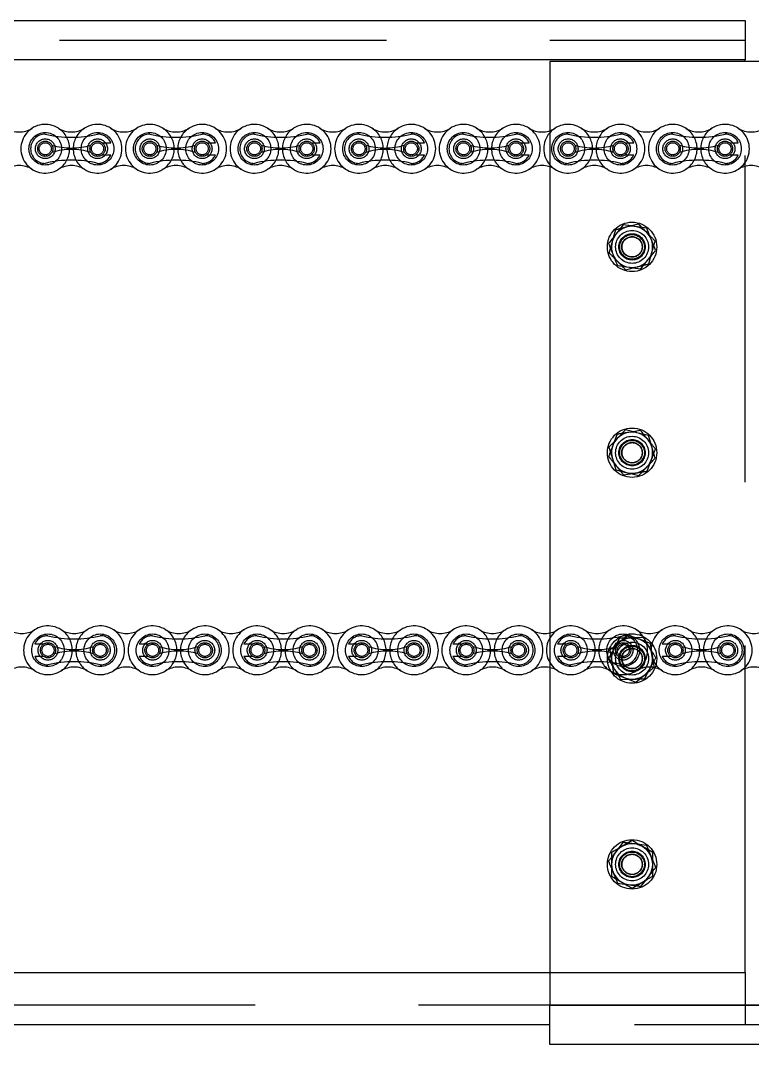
# Model space of a CAD drawing. Header units: metres. Extents: x 0 to 21025, y 0 to 14850.
# Drawn here: x 3367.7 to 3545.5, y 13540.4 to 13789.1 of the extents above; entities that cross this region are included whole.
import ezdxf

# ---------------------------------------------------------------- set-up
doc = ezdxf.new("R2010")
doc.units = ezdxf.units.M
doc.header["$LTSCALE"] = 25
doc.linetypes.add('HIDDEN2', pattern=[4.7625, 3.175, -1.5875])
doc.layers.add('SL4', color=4, linetype='Continuous')
doc.layers.add('ST1', color=7, linetype='HIDDEN2')

msp = doc.modelspace()

# ---------------------------------------------------------------- linework, layer by layer
at = {"layer": 'SL4'}
for p, q in [((2827.538, 13789.133), (3543.761, 13789.133)), ((3543.761, 13789.133), (3543.761, 13779.608)), ((3543.761, 13779.608), (2839.385, 13779.608)), ((3496.261, 13779.133), (3496.261, 13549.896)), ((3596.261, 13779.133), (3496.261, 13779.133)), ((3543.761, 13779.133), (3543.761, 13779.608)), ((3514.118, 13739.494), (3512.333, 13737.226)), ((3519.833, 13738.67), (3516.976, 13739.082)), ((3512.69, 13729.597), (3515.547, 13729.185)), ((3518.404, 13728.772), (3520.19, 13731.04)), ((3514.628, 13689.671), (3512.638, 13687.579)), ((3520.24, 13688.317), (3517.434, 13688.994)), ((3512.283, 13679.95), (3515.089, 13679.273)), ((3517.895, 13678.596), (3519.885, 13680.688)), ((3515.346, 13639.834), (3513.106, 13638.012)), ((3520.74, 13637.776), (3518.043, 13638.805)), ((3511.782, 13630.49), (3514.48, 13629.462)), ((3517.177, 13628.433), (3519.416, 13630.254)), ((3516.261, 13589.907), (3513.761, 13588.463)), ((3521.261, 13587.02), (3518.761, 13588.463)), ((3511.261, 13581.247), (3513.761, 13579.803)), ((3516.261, 13578.36), (3518.761, 13579.803)), ((2593.761, 13557.896), (3496.261, 13557.896)), ((3596.261, 13549.896), (3496.261, 13549.896)), ((3496.261, 13540.371), (3496.261, 13549.896)), ((3496.261, 13545.133), (2783.749, 13545.133)), ((3596.261, 13540.371), (3496.261, 13540.371))]:
    msp.add_line(p, q, dxfattribs=at)
for centre, start, end in [((3516.261, 13734.133), 141.78679, 201.78679), ((3516.261, 13734.133), 81.78679, 141.78679), ((3516.261, 13734.133), 21.78679, 81.78679), ((3516.261, 13734.133), 321.78679, 21.78679), ((3516.261, 13734.133), 201.78679, 261.78679), ((3516.261, 13734.133), 261.78679, 321.78679), ((3516.261, 13684.133), 136.43836, 196.43836), ((3516.261, 13684.133), 76.43836, 136.43836), ((3516.261, 13684.133), 16.43836, 76.43836), ((3516.261, 13684.133), 316.43836, 16.43836), ((3516.261, 13684.133), 196.43836, 256.43836), ((3516.261, 13684.133), 256.43836, 316.43836), ((3516.261, 13634.133), 129.1229, 189.1229), ((3516.261, 13634.133), 69.1229, 129.1229), ((3516.261, 13634.133), 9.1229, 69.1229), ((3516.261, 13634.133), 309.1229, 9.1229), ((3516.261, 13634.133), 189.1229, 249.1229), ((3516.261, 13634.133), 249.1229, 309.1229), ((3516.261, 13584.133), 120, 180), ((3516.261, 13584.133), 60, 120), ((3516.261, 13584.133), 0, 60), ((3516.261, 13584.133), 180, 240), ((3516.261, 13584.133), 300, 0), ((3516.261, 13584.133), 240, 300)]:
    msp.add_arc(centre, 5, start, end, dxfattribs=at)
for points, knots in [([(3516.976, 13739.082), (3516.908, 13739.092), (3515.943, 13739.231), (3514.998, 13739.368), (3514.118, 13739.494)], [0, 0, 0, 0, 0.0702006, 1, 1, 1, 1]), ([(3512.333, 13737.226), (3512.29, 13737.172), (3511.687, 13736.407), (3511.097, 13735.656), (3510.547, 13734.958)], [0, 0, 0, 0, 0.0702006, 1, 1, 1, 1]), ([(3520.904, 13735.989), (3520.82, 13736.199), (3520.458, 13737.106), (3520.104, 13737.99), (3519.833, 13738.67)], [0, 0, 0, 0, 0.2318493, 1, 1, 1, 1]), ([(3510.547, 13734.958), (3510.819, 13734.279), (3511.172, 13733.395), (3511.534, 13732.488), (3511.618, 13732.278)], [0, 0, 0, 0, 0.7681507, 1, 1, 1, 1]), ([(3521.976, 13733.309), (3521.902, 13733.493), (3521.553, 13734.365), (3521.19, 13735.273), (3520.904, 13735.989)], [0, 0, 0, 0, 0.2110008, 1, 1, 1, 1]), ([(3511.618, 13732.278), (3511.905, 13731.561), (3512.267, 13730.654), (3512.616, 13729.781), (3512.69, 13729.597)], [0, 0, 0, 0, 0.7889992, 1, 1, 1, 1]), ([(3520.19, 13731.04), (3520.232, 13731.094), (3520.835, 13731.86), (3521.426, 13732.611), (3521.976, 13733.309)], [0, 0, 0, 0, 0.0702006, 1, 1, 1, 1]), ([(3515.547, 13729.185), (3515.615, 13729.175), (3516.58, 13729.036), (3517.525, 13728.899), (3518.404, 13728.772)], [0, 0, 0, 0, 0.0702006, 1, 1, 1, 1]), ([(3517.434, 13688.994), (3517.367, 13689.01), (3516.42, 13689.239), (3515.491, 13689.463), (3514.628, 13689.671)], [0, 0, 0, 0, 0.0702006, 1, 1, 1, 1]), ([(3512.638, 13687.579), (3512.591, 13687.529), (3511.919, 13686.823), (3511.261, 13686.131), (3510.649, 13685.487)], [0, 0, 0, 0, 0.07020058, 1, 1, 1, 1]), ([(3521.057, 13685.548), (3520.993, 13685.765), (3520.716, 13686.702), (3520.447, 13687.615), (3520.24, 13688.317)], [0, 0, 0, 0, 0.2318493, 1, 1, 1, 1]), ([(3510.649, 13685.487), (3510.856, 13684.786), (3511.125, 13683.872), (3511.402, 13682.936), (3511.466, 13682.718)], [0, 0, 0, 0, 0.7681507, 1, 1, 1, 1]), ([(3521.874, 13682.779), (3521.818, 13682.97), (3521.552, 13683.871), (3521.275, 13684.809), (3521.057, 13685.548)], [0, 0, 0, 0, 0.2110008, 1, 1, 1, 1]), ([(3511.466, 13682.718), (3511.684, 13681.979), (3511.961, 13681.041), (3512.227, 13680.14), (3512.283, 13679.95)], [0, 0, 0, 0, 0.7889992, 1, 1, 1, 1]), ([(3519.885, 13680.688), (3519.932, 13680.737), (3520.603, 13681.444), (3521.262, 13682.136), (3521.874, 13682.779)], [0, 0, 0, 0, 0.0702006, 1, 1, 1, 1]), ([(3515.089, 13679.273), (3515.155, 13679.257), (3516.103, 13679.028), (3517.032, 13678.804), (3517.895, 13678.596)], [0, 0, 0, 0, 0.0702006, 1, 1, 1, 1]), ([(3518.043, 13638.805), (3517.979, 13638.829), (3517.068, 13639.177), (3516.176, 13639.517), (3515.346, 13639.834)], [0, 0, 0, 0, 0.0702006, 1, 1, 1, 1]), ([(3513.106, 13638.012), (3513.053, 13637.969), (3512.297, 13637.354), (3511.556, 13636.751), (3510.867, 13636.191)], [0, 0, 0, 0, 0.0702006, 1, 1, 1, 1]), ([(3521.198, 13634.926), (3521.162, 13635.15), (3521.007, 13636.114), (3520.856, 13637.054), (3520.74, 13637.776)], [0, 0, 0, 0, 0.2318493, 1, 1, 1, 1]), ([(3510.867, 13636.191), (3510.983, 13635.469), (3511.134, 13634.529), (3511.289, 13633.564), (3511.325, 13633.341)], [0, 0, 0, 0, 0.76815073, 1, 1, 1, 1]), ([(3521.656, 13632.076), (3521.624, 13632.272), (3521.475, 13633.2), (3521.32, 13634.165), (3521.198, 13634.926)], [0, 0, 0, 0, 0.2110008, 1, 1, 1, 1]), ([(3511.325, 13633.341), (3511.447, 13632.579), (3511.602, 13631.614), (3511.751, 13630.686), (3511.782, 13630.49)], [0, 0, 0, 0, 0.7889992, 1, 1, 1, 1]), ([(3519.416, 13630.254), (3519.469, 13630.298), (3520.226, 13630.913), (3520.967, 13631.515), (3521.656, 13632.076)], [0, 0, 0, 0, 0.07020058, 1, 1, 1, 1]), ([(3514.48, 13629.462), (3514.543, 13629.437), (3515.454, 13629.09), (3516.347, 13628.749), (3517.177, 13628.433)], [0, 0, 0, 0, 0.0702006, 1, 1, 1, 1]), ([(3518.761, 13588.463), (3518.702, 13588.498), (3517.858, 13588.985), (3517.031, 13589.463), (3516.261, 13589.907)], [0, 0, 0, 0, 0.0702006, 1, 1, 1, 1]), ([(3513.761, 13588.463), (3513.702, 13588.429), (3512.858, 13587.942), (3512.031, 13587.464), (3511.261, 13587.02)], [0, 0, 0, 0, 0.0702006, 1, 1, 1, 1]), ([(3511.261, 13587.02), (3511.261, 13586.289), (3511.261, 13585.337), (3511.261, 13584.36), (3511.261, 13584.133)], [0, 0, 0, 0, 0.7681507, 1, 1, 1, 1]), ([(3521.261, 13584.133), (3521.261, 13584.36), (3521.261, 13585.337), (3521.261, 13586.289), (3521.261, 13587.02)], [0, 0, 0, 0, 0.23184927, 1, 1, 1, 1]), ([(3511.261, 13584.133), (3511.261, 13583.362), (3511.261, 13582.385), (3511.261, 13581.445), (3511.261, 13581.247)], [0, 0, 0, 0, 0.7889992, 1, 1, 1, 1]), ([(3521.261, 13581.247), (3521.261, 13581.445), (3521.261, 13582.385), (3521.261, 13583.362), (3521.261, 13584.133)], [0, 0, 0, 0, 0.21100076, 1, 1, 1, 1]), ([(3518.761, 13579.803), (3518.821, 13579.837), (3519.665, 13580.325), (3520.492, 13580.802), (3521.261, 13581.247)], [0, 0, 0, 0, 0.0702006, 1, 1, 1, 1]), ([(3513.761, 13579.803), (3513.821, 13579.769), (3514.665, 13579.282), (3515.492, 13578.804), (3516.261, 13578.36)], [0, 0, 0, 0, 0.0702006, 1, 1, 1, 1])]:
    msp.add_open_spline(points, degree=3, knots=knots, dxfattribs=at)
at = {"layer": 'ST1'}
for p, q in [((2543.761, 13784.371), (3543.761, 13784.371)), ((3543.761, 13779.608), (2543.761, 13779.608)), ((3543.761, 13557.896), (3543.761, 13779.133)), ((3387.542, 13759.449), (3389.666, 13759.449)), ((3412.942, 13759.449), (3415.066, 13759.449)), ((3438.342, 13759.449), (3440.466, 13759.449)), ((3463.742, 13759.449), (3465.866, 13759.449)), ((3489.142, 13759.449), (3491.266, 13759.449)), ((3514.542, 13759.449), (3516.666, 13759.449)), ((3539.942, 13759.449), (3542.066, 13759.449)), ((3387.542, 13756.497), (3389.666, 13756.497)), ((3412.942, 13756.497), (3415.066, 13756.497)), ((3438.342, 13756.497), (3440.466, 13756.497)), ((3463.742, 13756.497), (3465.866, 13756.497)), ((3489.142, 13756.497), (3491.266, 13756.497)), ((3514.542, 13756.497), (3516.666, 13756.497)), ((3539.942, 13756.497), (3542.066, 13756.497)), ((3517.823, 13739.692), (3515.026, 13738.978)), ((3512.228, 13738.265), (3511.448, 13735.486)), ((3520.294, 13730.002), (3521.075, 13732.781)), ((3514.7, 13728.575), (3517.497, 13729.288)), ((3518.334, 13689.522), (3515.483, 13689.072)), ((3512.631, 13688.623), (3511.595, 13685.928)), ((3519.892, 13679.644), (3520.928, 13682.338)), ((3514.189, 13678.745), (3517.04, 13679.194)), ((3373.283, 13637.614), (3371.16, 13637.614)), ((3398.683, 13637.614), (3396.56, 13637.614)), ((3424.083, 13637.614), (3421.96, 13637.614)), ((3449.483, 13637.614), (3447.36, 13637.614)), ((3474.883, 13637.614), (3472.76, 13637.614)), ((3500.283, 13637.614), (3498.16, 13637.614)), ((3513.232, 13639.048), (3511.861, 13636.508)), ((3519.003, 13639.214), (3516.118, 13639.131)), ((3525.683, 13637.614), (3523.56, 13637.614)), ((3373.283, 13634.662), (3371.16, 13634.662)), ((3398.683, 13634.662), (3396.56, 13634.662)), ((3424.083, 13634.662), (3421.96, 13634.662)), ((3449.483, 13634.662), (3447.36, 13634.662)), ((3474.883, 13634.662), (3472.76, 13634.662)), ((3500.283, 13634.662), (3498.16, 13634.662)), ((3525.683, 13634.662), (3523.56, 13634.662)), ((3519.29, 13629.218), (3520.661, 13631.759)), ((3513.519, 13629.052), (3516.405, 13629.135)), ((3514.05, 13589.466), (3512.293, 13587.176)), ((3519.774, 13588.715), (3516.912, 13589.091)), ((3518.473, 13578.8), (3520.229, 13581.091)), ((3512.748, 13579.551), (3515.611, 13579.176)), ((2543.761, 13557.896), (3543.761, 13557.896)), ((3496.261, 13557.896), (3543.761, 13557.896)), ((3543.761, 13557.896), (3543.761, 13545.133)), ((3543.761, 13549.896), (2543.761, 13549.896)), ((3496.261, 13549.896), (3596.261, 13549.896)), ((3548.761, 13549.896), (3543.761, 13549.896)), ((3596.261, 13545.133), (3496.261, 13545.133))]:
    msp.add_line(p, q, dxfattribs=at)
for centre, radius in [((3373.735, 13757.973), 3.96), ((3386.435, 13757.973), 3.96), ((3399.135, 13757.973), 3.96), ((3411.835, 13757.973), 3.96), ((3424.535, 13757.973), 3.96), ((3437.235, 13757.973), 3.96), ((3449.935, 13757.973), 3.96), ((3462.635, 13757.973), 3.96), ((3475.335, 13757.973), 3.96), ((3488.035, 13757.973), 3.96), ((3500.735, 13757.973), 3.96), ((3513.435, 13757.973), 3.96), ((3526.135, 13757.973), 3.96), ((3538.835, 13757.973), 3.96), ((3373.735, 13757.973), 2.399), ((3373.735, 13757.973), 1.845), ((3373.735, 13757.973), 1.476), ((3386.435, 13757.973), 2.399), ((3386.435, 13757.973), 1.845), ((3386.435, 13757.973), 1.476), ((3399.135, 13757.973), 2.398), ((3399.135, 13757.973), 1.845), ((3399.135, 13757.973), 1.476), ((3411.835, 13757.973), 2.398), ((3411.835, 13757.973), 1.845), ((3411.835, 13757.973), 1.476), ((3424.535, 13757.973), 2.398), ((3424.535, 13757.973), 1.845), ((3424.535, 13757.973), 1.476), ((3437.235, 13757.973), 2.399), ((3437.235, 13757.973), 1.845), ((3437.235, 13757.973), 1.476), ((3449.935, 13757.973), 2.398), ((3449.935, 13757.973), 1.845), ((3449.935, 13757.973), 1.476), ((3462.635, 13757.973), 2.399), ((3462.635, 13757.973), 1.845), ((3462.635, 13757.973), 1.476), ((3475.335, 13757.973), 2.399), ((3475.335, 13757.973), 1.845), ((3475.335, 13757.973), 1.476), ((3488.035, 13757.973), 2.399), ((3488.035, 13757.973), 1.845), ((3488.035, 13757.973), 1.476), ((3500.735, 13757.973), 2.399), ((3500.735, 13757.973), 1.845), ((3500.735, 13757.973), 1.476), ((3513.435, 13757.973), 2.398), ((3513.435, 13757.973), 1.845), ((3513.435, 13757.973), 1.476), ((3526.135, 13757.973), 2.399), ((3526.135, 13757.973), 1.845), ((3526.135, 13757.973), 1.476), ((3538.835, 13757.973), 2.398), ((3538.835, 13757.973), 1.845), ((3538.835, 13757.973), 1.476), ((3516.261, 13734.133), 6), ((3516.261, 13734.133), 4), ((3516.261, 13734.133), 3.2), ((3516.261, 13734.133), 3), ((3516.261, 13734.133), 2.5), ((3516.261, 13734.133), 2.445), ((3516.261, 13684.133), 6), ((3516.261, 13684.133), 4), ((3516.261, 13684.133), 3.2), ((3516.261, 13684.133), 3), ((3516.261, 13684.133), 2.5), ((3516.261, 13684.133), 2.446), ((3374.39, 13636.138), 3.96), ((3387.09, 13636.138), 3.96), ((3399.79, 13636.138), 3.96), ((3412.49, 13636.138), 3.96), ((3425.19, 13636.138), 3.96), ((3437.89, 13636.138), 3.96), ((3450.59, 13636.138), 3.96), ((3463.29, 13636.138), 3.96), ((3475.99, 13636.138), 3.96), ((3488.69, 13636.138), 3.96), ((3501.39, 13636.138), 3.96), ((3514.09, 13636.138), 3.96), ((3516.261, 13634.133), 6), ((3526.79, 13636.138), 3.96), ((3539.49, 13636.138), 3.96), ((3374.39, 13636.138), 2.399), ((3374.39, 13636.138), 1.845), ((3374.39, 13636.138), 1.476), ((3387.09, 13636.138), 2.398), ((3387.09, 13636.138), 1.845), ((3387.09, 13636.138), 1.476), ((3399.79, 13636.138), 2.398), ((3399.79, 13636.138), 1.845), ((3399.79, 13636.138), 1.476), ((3412.49, 13636.138), 2.398), ((3412.49, 13636.138), 1.845), ((3412.49, 13636.138), 1.476), ((3425.19, 13636.138), 2.399), ((3425.19, 13636.138), 1.845), ((3425.19, 13636.138), 1.476), ((3437.89, 13636.138), 2.399), ((3437.89, 13636.138), 1.845), ((3437.89, 13636.138), 1.476), ((3450.59, 13636.138), 2.398), ((3450.59, 13636.138), 1.845), ((3450.59, 13636.138), 1.476), ((3463.29, 13636.138), 2.398), ((3463.29, 13636.138), 1.845), ((3463.29, 13636.138), 1.476), ((3475.99, 13636.138), 2.398), ((3475.99, 13636.138), 1.845), ((3475.99, 13636.138), 1.476), ((3488.69, 13636.138), 2.399), ((3488.69, 13636.138), 1.845), ((3488.69, 13636.138), 1.476), ((3501.39, 13636.138), 2.398), ((3501.39, 13636.138), 1.845), ((3501.39, 13636.138), 1.476), ((3514.09, 13636.138), 2.398), ((3514.09, 13636.138), 1.845), ((3516.261, 13634.133), 4), ((3514.09, 13636.138), 1.476), ((3516.261, 13634.133), 3.2), ((3526.79, 13636.138), 2.398), ((3526.79, 13636.138), 1.845), ((3526.79, 13636.138), 1.476), ((3539.49, 13636.138), 2.398), ((3539.49, 13636.138), 1.845), ((3539.49, 13636.138), 1.476), ((3516.261, 13634.133), 3), ((3516.261, 13634.133), 2.5), ((3516.261, 13634.133), 2.446), ((3516.261, 13584.133), 6), ((3516.261, 13584.133), 4), ((3516.261, 13584.133), 3.2), ((3516.261, 13584.133), 3), ((3516.261, 13584.133), 2.5), ((3516.261, 13584.133), 2.445)]:
    msp.add_circle(centre, radius, dxfattribs=at)
for centre, radius, start, end in [((3367.385, 13767.966), 5.92, 237.56669, 302.43331), ((3373.735, 13757.973), 5.92, 57.56669, 302.43331), ((3380.085, 13767.966), 5.92, 237.56669, 302.43331), ((3373.735, 13757.973), 5.92, 302.43326, 57.56674), ((3386.435, 13757.973), 5.92, 122.43326, 237.56674), ((3386.435, 13757.973), 5.92, 237.56669, 122.43331), ((3392.785, 13767.966), 5.92, 237.56669, 302.43331), ((3399.135, 13757.973), 5.92, 57.56669, 302.43331), ((3405.485, 13767.966), 5.92, 237.56669, 302.43331), ((3399.135, 13757.973), 5.92, 302.43326, 57.56674), ((3411.835, 13757.973), 5.92, 122.43326, 237.56674), ((3411.835, 13757.973), 5.92, 237.56669, 122.43331), ((3418.185, 13767.966), 5.92, 237.56669, 302.43331), ((3424.535, 13757.973), 5.92, 57.56669, 302.43331), ((3430.885, 13767.966), 5.92, 237.56669, 302.43331), ((3424.535, 13757.973), 5.92, 302.43326, 57.56674), ((3437.235, 13757.973), 5.92, 122.43326, 237.56674), ((3437.235, 13757.973), 5.92, 237.56669, 122.43331), ((3443.585, 13767.966), 5.92, 237.56669, 302.43331), ((3449.935, 13757.973), 5.92, 57.56669, 302.43331), ((3456.285, 13767.966), 5.92, 237.56669, 302.43331), ((3449.935, 13757.973), 5.92, 302.43326, 57.56674), ((3462.635, 13757.973), 5.92, 122.43326, 237.56674), ((3462.635, 13757.973), 5.92, 237.56669, 122.43331), ((3468.985, 13767.966), 5.92, 237.56669, 302.43331), ((3475.335, 13757.973), 5.92, 57.56669, 302.43331), ((3481.685, 13767.966), 5.92, 237.56669, 302.43331), ((3475.335, 13757.973), 5.92, 302.43326, 57.56674), ((3488.035, 13757.973), 5.92, 122.43326, 237.56674), ((3488.035, 13757.973), 5.92, 237.56669, 122.43331), ((3494.385, 13767.966), 5.92, 237.56669, 302.43331), ((3500.735, 13757.973), 5.92, 57.56669, 302.43331), ((3507.085, 13767.966), 5.92, 237.56669, 302.43331), ((3500.735, 13757.973), 5.92, 302.43326, 57.56674), ((3513.435, 13757.973), 5.92, 122.43326, 237.56674), ((3513.435, 13757.973), 5.92, 237.56669, 122.43331), ((3519.785, 13767.966), 5.92, 237.56669, 302.43331), ((3526.135, 13757.973), 5.92, 57.56669, 302.43331), ((3532.485, 13767.966), 5.92, 237.56669, 302.43331), ((3526.135, 13757.973), 5.92, 302.43326, 57.56674), ((3538.835, 13757.973), 5.92, 122.43326, 237.56674), ((3538.835, 13757.973), 5.92, 237.56669, 122.43331), ((3545.185, 13767.966), 5.92, 237.56669, 302.43331), ((3373.735, 13757.973), 3.552, 90, 270), ((3380.085, 13787.07), 26.322, 256.04015, 283.95985), ((3386.435, 13757.973), 3.552, 24.55336, 90), ((3399.135, 13757.973), 3.552, 90, 270), ((3405.485, 13787.07), 26.322, 256.04015, 283.95985), ((3411.835, 13757.973), 3.552, 24.55336, 90), ((3424.535, 13757.973), 3.552, 90, 270), ((3430.885, 13787.07), 26.322, 256.04015, 283.95985), ((3437.235, 13757.973), 3.552, 24.55336, 90), ((3449.935, 13757.973), 3.552, 90, 270), ((3456.285, 13787.07), 26.322, 256.04015, 283.95985), ((3462.635, 13757.973), 3.552, 24.55336, 90), ((3475.335, 13757.973), 3.552, 90, 270), ((3481.685, 13787.07), 26.322, 256.04015, 283.95985), ((3488.035, 13757.973), 3.552, 24.55336, 90), ((3500.735, 13757.973), 3.552, 90, 270), ((3507.085, 13787.07), 26.322, 256.04015, 283.95985), ((3513.435, 13757.973), 3.552, 24.55336, 90), ((3526.135, 13757.973), 3.552, 90, 270), ((3532.485, 13787.07), 26.322, 256.04015, 283.95985), ((3538.835, 13757.973), 3.552, 24.55336, 90), ((3380.085, 13774.326), 16.175, 252.993, 287.007), ((3380.085, 13741.621), 16.175, 72.993, 107.007), ((3405.485, 13774.326), 16.175, 252.993, 287.007), ((3405.485, 13741.621), 16.175, 72.993, 107.007), ((3430.885, 13774.326), 16.175, 252.993, 287.007), ((3430.885, 13741.621), 16.175, 72.993, 107.007), ((3456.285, 13774.326), 16.175, 252.993, 287.007), ((3456.285, 13741.621), 16.175, 72.993, 107.007), ((3481.685, 13774.326), 16.175, 252.993, 287.007), ((3481.685, 13741.621), 16.175, 72.993, 107.007), ((3507.085, 13774.326), 16.175, 252.993, 287.007), ((3507.085, 13741.621), 16.175, 72.993, 107.007), ((3532.485, 13774.326), 16.175, 252.993, 287.007), ((3532.485, 13741.621), 16.175, 72.993, 107.007), ((3380.085, 13728.877), 26.322, 76.04015, 103.95985), ((3386.435, 13757.973), 3.552, 270, 335.44664), ((3405.485, 13728.877), 26.322, 76.04015, 103.95985), ((3411.835, 13757.973), 3.552, 270, 335.44664), ((3430.885, 13728.877), 26.322, 76.04015, 103.95985), ((3437.235, 13757.973), 3.552, 270, 335.44664), ((3456.285, 13728.877), 26.322, 76.04015, 103.95985), ((3462.635, 13757.973), 3.552, 270, 335.44664), ((3481.685, 13728.877), 26.322, 76.04015, 103.95985), ((3488.035, 13757.973), 3.552, 270, 335.44664), ((3507.085, 13728.877), 26.322, 76.04015, 103.95985), ((3513.435, 13757.973), 3.552, 270, 335.44664), ((3532.485, 13728.877), 26.322, 76.04015, 103.95985), ((3538.835, 13757.973), 3.552, 270, 335.44664), ((3367.385, 13747.98), 5.92, 57.56669, 122.43331), ((3380.085, 13747.98), 5.92, 57.56669, 122.43331), ((3392.785, 13747.98), 5.92, 57.56669, 122.43331), ((3405.485, 13747.98), 5.92, 57.56669, 122.43331), ((3418.185, 13747.98), 5.92, 57.56669, 122.43331), ((3430.885, 13747.98), 5.92, 57.56669, 122.43331), ((3443.585, 13747.98), 5.92, 57.56669, 122.43331), ((3456.285, 13747.98), 5.92, 57.56669, 122.43331), ((3468.985, 13747.98), 5.92, 57.56669, 122.43331), ((3481.685, 13747.98), 5.92, 57.56669, 122.43331), ((3494.385, 13747.98), 5.92, 57.56669, 122.43331), ((3507.085, 13747.98), 5.92, 57.56669, 122.43331), ((3519.785, 13747.98), 5.92, 57.56669, 122.43331), ((3532.485, 13747.98), 5.92, 57.56669, 122.43331), ((3545.185, 13747.98), 5.92, 57.56669, 122.43331), ((3368.04, 13646.131), 5.92, 237.56669, 302.43331), ((3374.39, 13636.138), 5.92, 57.56669, 302.43331), ((3374.39, 13636.138), 3.552, 90, 155.44664), ((3380.74, 13665.235), 26.322, 256.04015, 283.95985), ((3380.74, 13646.131), 5.92, 237.56669, 302.43331), ((3374.39, 13636.138), 5.92, 302.43326, 57.56674), ((3387.09, 13636.138), 5.92, 122.43326, 237.56674), ((3387.09, 13636.138), 5.92, 237.56669, 122.43331), ((3387.09, 13636.138), 3.552, 270, 90), ((3393.44, 13646.131), 5.92, 237.56669, 302.43331), ((3399.79, 13636.138), 5.92, 57.56669, 302.43331), ((3399.79, 13636.138), 3.552, 90, 155.44664), ((3406.14, 13665.235), 26.322, 256.04015, 283.95985), ((3406.14, 13646.131), 5.92, 237.56669, 302.43331), ((3399.79, 13636.138), 5.92, 302.43326, 57.56674), ((3412.49, 13636.138), 5.92, 122.43326, 237.56674), ((3412.49, 13636.138), 5.92, 237.56669, 122.43331), ((3412.49, 13636.138), 3.552, 270, 90), ((3418.84, 13646.131), 5.92, 237.56669, 302.43331), ((3425.19, 13636.138), 5.92, 57.56669, 302.43331), ((3425.19, 13636.138), 3.552, 90, 155.44664), ((3431.54, 13665.235), 26.322, 256.04015, 283.95985), ((3431.54, 13646.131), 5.92, 237.56669, 302.43331), ((3425.19, 13636.138), 5.92, 302.43326, 57.56674), ((3437.89, 13636.138), 5.92, 122.43326, 237.56674), ((3437.89, 13636.138), 5.92, 237.56669, 122.43331), ((3437.89, 13636.138), 3.552, 270, 90), ((3444.24, 13646.131), 5.92, 237.56669, 302.43331), ((3450.59, 13636.138), 5.92, 57.56669, 302.43331), ((3450.59, 13636.138), 3.552, 90, 155.44664), ((3456.94, 13665.235), 26.322, 256.04015, 283.95985), ((3456.94, 13646.131), 5.92, 237.56669, 302.43331), ((3450.59, 13636.138), 5.92, 302.43326, 57.56674), ((3463.29, 13636.138), 5.92, 122.43326, 237.56674), ((3463.29, 13636.138), 5.92, 237.56669, 122.43331), ((3463.29, 13636.138), 3.552, 270, 90), ((3469.64, 13646.131), 5.92, 237.56669, 302.43331), ((3475.99, 13636.138), 5.92, 57.56669, 302.43331), ((3475.99, 13636.138), 3.552, 90, 155.44664), ((3482.34, 13665.235), 26.322, 256.04015, 283.95985), ((3482.34, 13646.131), 5.92, 237.56669, 302.43331), ((3475.99, 13636.138), 5.92, 302.43326, 57.56674), ((3488.69, 13636.138), 5.92, 122.43326, 237.56674), ((3488.69, 13636.138), 5.92, 237.56669, 122.43331), ((3488.69, 13636.138), 3.552, 270, 90), ((3495.04, 13646.131), 5.92, 237.56669, 302.43331), ((3501.39, 13636.138), 5.92, 57.56669, 302.43331), ((3501.39, 13636.138), 3.552, 90, 155.44664), ((3507.74, 13665.235), 26.322, 256.04015, 283.95985), ((3507.74, 13646.131), 5.92, 237.56669, 302.43331), ((3501.39, 13636.138), 5.92, 302.43326, 57.56674), ((3514.09, 13636.138), 5.92, 122.43326, 237.56672), ((3514.09, 13636.138), 5.92, 237.56669, 122.43331), ((3514.09, 13636.138), 3.552, 270, 90), ((3520.44, 13646.131), 5.92, 237.56669, 302.43331), ((3526.79, 13636.138), 5.92, 57.56669, 302.43331), ((3526.79, 13636.138), 3.552, 90, 155.44664), ((3533.14, 13665.235), 26.322, 256.04015, 283.95985), ((3533.14, 13646.131), 5.92, 237.56669, 302.43331), ((3526.79, 13636.138), 5.92, 302.43326, 57.56674), ((3539.49, 13636.138), 5.92, 122.43326, 237.56674), ((3539.49, 13636.138), 5.92, 237.56669, 122.43331), ((3539.49, 13636.138), 3.552, 270, 90), ((3545.84, 13646.131), 5.92, 237.56669, 302.43331), ((3380.74, 13652.491), 16.175, 252.993, 287.007), ((3380.74, 13619.786), 16.175, 72.993, 107.007), ((3406.14, 13652.491), 16.175, 252.993, 287.007), ((3406.14, 13619.786), 16.175, 72.993, 107.007), ((3431.54, 13652.491), 16.175, 252.993, 287.007), ((3431.54, 13619.786), 16.175, 72.993, 107.007), ((3456.94, 13652.491), 16.175, 252.993, 287.007), ((3456.94, 13619.786), 16.175, 72.993, 107.007), ((3482.34, 13652.491), 16.175, 252.993, 287.007), ((3482.34, 13619.786), 16.175, 72.993, 107.007), ((3507.74, 13652.491), 16.175, 252.993, 287.007), ((3507.74, 13619.786), 16.175, 72.993, 107.007), ((3533.14, 13652.491), 16.175, 252.993, 287.007), ((3533.14, 13619.786), 16.175, 72.993, 107.007), ((3374.39, 13636.138), 3.552, 204.55336, 270), ((3380.74, 13607.042), 26.322, 76.04015, 103.95985), ((3399.79, 13636.138), 3.552, 204.55336, 270), ((3406.14, 13607.042), 26.322, 76.04015, 103.95985), ((3425.19, 13636.138), 3.552, 204.55336, 270), ((3431.54, 13607.042), 26.322, 76.04015, 103.95985), ((3450.59, 13636.138), 3.552, 204.55336, 270), ((3456.94, 13607.042), 26.322, 76.04015, 103.95985), ((3475.99, 13636.138), 3.552, 204.55336, 270), ((3482.34, 13607.042), 26.322, 76.04015, 103.95985), ((3501.39, 13636.138), 3.552, 204.55336, 270), ((3507.74, 13607.042), 26.322, 76.04015, 103.95985), ((3526.79, 13636.138), 3.552, 204.55336, 270), ((3533.14, 13607.042), 26.322, 76.04015, 103.95985), ((3368.04, 13626.145), 5.92, 57.56669, 122.43331), ((3380.74, 13626.145), 5.92, 57.56669, 122.43331), ((3393.44, 13626.145), 5.92, 57.56669, 122.43331), ((3406.14, 13626.145), 5.92, 57.56669, 122.43331), ((3418.84, 13626.145), 5.92, 57.56669, 122.43331), ((3431.54, 13626.145), 5.92, 57.56669, 122.43331), ((3444.24, 13626.145), 5.92, 57.56669, 122.43331), ((3456.94, 13626.145), 5.92, 57.56669, 122.43331), ((3469.64, 13626.145), 5.92, 57.56669, 122.43331), ((3482.34, 13626.145), 5.92, 57.56669, 122.43331), ((3495.04, 13626.145), 5.92, 57.56669, 122.43331), ((3507.74, 13626.145), 5.92, 57.56669, 122.43331), ((3520.44, 13626.145), 5.92, 57.56669, 122.43331), ((3533.14, 13626.145), 5.92, 57.56669, 122.43331), ((3545.84, 13626.145), 5.92, 57.56669, 122.43331)]:
    msp.add_arc(centre, radius, start, end, dxfattribs=at)
for points, knots in [([(3517.823, 13739.692), (3517.992, 13739.518), (3518.649, 13738.845), (3519.332, 13738.145), (3519.839, 13737.626)], [0, 0, 0, 0, 0.2575513, 1, 1, 1, 1]), ([(3515.026, 13738.978), (3514.959, 13738.961), (3514.015, 13738.72), (3513.089, 13738.484), (3512.228, 13738.265)], [0, 0, 0, 0, 0.07020058, 1, 1, 1, 1]), ([(3519.839, 13737.626), (3520.023, 13737.438), (3520.705, 13736.739), (3521.37, 13736.058), (3521.856, 13735.56)], [0, 0, 0, 0, 0.2686336, 1, 1, 1, 1]), ([(3511.448, 13735.486), (3511.429, 13735.42), (3511.166, 13734.481), (3510.907, 13733.561), (3510.667, 13732.706)], [0, 0, 0, 0, 0.0702006, 1, 1, 1, 1]), ([(3521.075, 13732.781), (3521.094, 13732.847), (3521.357, 13733.785), (3521.616, 13734.705), (3521.856, 13735.56)], [0, 0, 0, 0, 0.0702006, 1, 1, 1, 1]), ([(3510.667, 13732.706), (3510.836, 13732.533), (3511.494, 13731.86), (3512.176, 13731.16), (3512.683, 13730.641)], [0, 0, 0, 0, 0.2575513, 1, 1, 1, 1]), ([(3512.683, 13730.641), (3512.867, 13730.453), (3513.549, 13729.754), (3514.214, 13729.073), (3514.7, 13728.575)], [0, 0, 0, 0, 0.2686336, 1, 1, 1, 1]), ([(3517.497, 13729.288), (3517.563, 13729.305), (3518.508, 13729.546), (3519.434, 13729.782), (3520.294, 13730.002)], [0, 0, 0, 0, 0.0702006, 1, 1, 1, 1]), ([(3518.334, 13689.522), (3518.486, 13689.333), (3519.078, 13688.602), (3519.693, 13687.842), (3520.149, 13687.277)], [0, 0, 0, 0, 0.2575513, 1, 1, 1, 1]), ([(3515.483, 13689.072), (3515.415, 13689.062), (3514.452, 13688.91), (3513.508, 13688.761), (3512.631, 13688.623)], [0, 0, 0, 0, 0.0702006, 1, 1, 1, 1]), ([(3520.149, 13687.277), (3520.314, 13687.073), (3520.929, 13686.313), (3521.527, 13685.574), (3521.964, 13685.033)], [0, 0, 0, 0, 0.2686336, 1, 1, 1, 1]), ([(3511.595, 13685.928), (3511.57, 13685.864), (3511.22, 13684.955), (3510.877, 13684.063), (3510.558, 13683.234)], [0, 0, 0, 0, 0.0702006, 1, 1, 1, 1]), ([(3520.928, 13682.338), (3520.953, 13682.402), (3521.303, 13683.312), (3521.646, 13684.204), (3521.964, 13685.033)], [0, 0, 0, 0, 0.0702006, 1, 1, 1, 1]), ([(3510.558, 13683.234), (3510.711, 13683.046), (3511.302, 13682.314), (3511.917, 13681.554), (3512.373, 13680.989)], [0, 0, 0, 0, 0.2575513, 1, 1, 1, 1]), ([(3512.373, 13680.989), (3512.539, 13680.785), (3513.153, 13680.025), (3513.751, 13679.286), (3514.189, 13678.745)], [0, 0, 0, 0, 0.2686336, 1, 1, 1, 1]), ([(3517.04, 13679.194), (3517.108, 13679.205), (3518.071, 13679.357), (3519.014, 13679.506), (3519.892, 13679.644)], [0, 0, 0, 0, 0.07020058, 1, 1, 1, 1]), ([(3516.118, 13639.131), (3516.049, 13639.129), (3515.075, 13639.101), (3514.12, 13639.074), (3513.232, 13639.048)], [0, 0, 0, 0, 0.0702006, 1, 1, 1, 1]), ([(3519.003, 13639.214), (3519.13, 13639.008), (3519.624, 13638.207), (3520.137, 13637.375), (3520.518, 13636.757)], [0, 0, 0, 0, 0.2575513, 1, 1, 1, 1]), ([(3511.861, 13636.508), (3511.829, 13636.448), (3511.366, 13635.59), (3510.912, 13634.749), (3510.49, 13633.967)], [0, 0, 0, 0, 0.0702006, 1, 1, 1, 1]), ([(3520.518, 13636.757), (3520.656, 13636.533), (3521.168, 13635.701), (3521.667, 13634.891), (3522.032, 13634.299)], [0, 0, 0, 0, 0.2686336, 1, 1, 1, 1]), ([(3510.49, 13633.967), (3510.617, 13633.761), (3511.111, 13632.96), (3511.624, 13632.128), (3512.005, 13631.51)], [0, 0, 0, 0, 0.2575513, 1, 1, 1, 1]), ([(3520.661, 13631.759), (3520.694, 13631.819), (3521.157, 13632.677), (3521.611, 13633.517), (3522.032, 13634.299)], [0, 0, 0, 0, 0.0702006, 1, 1, 1, 1]), ([(3512.005, 13631.51), (3512.143, 13631.287), (3512.655, 13630.455), (3513.154, 13629.645), (3513.519, 13629.052)], [0, 0, 0, 0, 0.2686336, 1, 1, 1, 1]), ([(3516.405, 13629.135), (3516.473, 13629.137), (3517.448, 13629.165), (3518.403, 13629.193), (3519.29, 13629.218)], [0, 0, 0, 0, 0.0702006, 1, 1, 1, 1]), ([(3516.912, 13589.091), (3516.844, 13589.1), (3515.878, 13589.227), (3514.93, 13589.351), (3514.05, 13589.466)], [0, 0, 0, 0, 0.0702006, 1, 1, 1, 1]), ([(3519.774, 13588.715), (3519.867, 13588.491), (3520.227, 13587.622), (3520.602, 13586.719), (3520.88, 13586.049)], [0, 0, 0, 0, 0.2575513, 1, 1, 1, 1]), ([(3512.293, 13587.176), (3512.252, 13587.121), (3511.659, 13586.348), (3511.077, 13585.59), (3510.537, 13584.885)], [0, 0, 0, 0, 0.07020058, 1, 1, 1, 1]), ([(3520.88, 13586.049), (3520.981, 13585.806), (3521.355, 13584.903), (3521.719, 13584.025), (3521.986, 13583.382)], [0, 0, 0, 0, 0.2686336, 1, 1, 1, 1]), ([(3510.537, 13584.885), (3510.63, 13584.661), (3510.99, 13583.792), (3511.365, 13582.889), (3511.643, 13582.218)], [0, 0, 0, 0, 0.2575513, 1, 1, 1, 1]), ([(3520.229, 13581.091), (3520.271, 13581.145), (3520.864, 13581.919), (3521.445, 13582.677), (3521.986, 13583.382)], [0, 0, 0, 0, 0.07020058, 1, 1, 1, 1]), ([(3511.643, 13582.218), (3511.743, 13581.976), (3512.118, 13581.073), (3512.482, 13580.194), (3512.748, 13579.551)], [0, 0, 0, 0, 0.26863361, 1, 1, 1, 1]), ([(3515.611, 13579.176), (3515.679, 13579.167), (3516.645, 13579.04), (3517.592, 13578.916), (3518.473, 13578.8)], [0, 0, 0, 0, 0.0702006, 1, 1, 1, 1])]:
    msp.add_open_spline(points, degree=3, knots=knots, dxfattribs=at)

doc.saveas('drawing.dxf')
